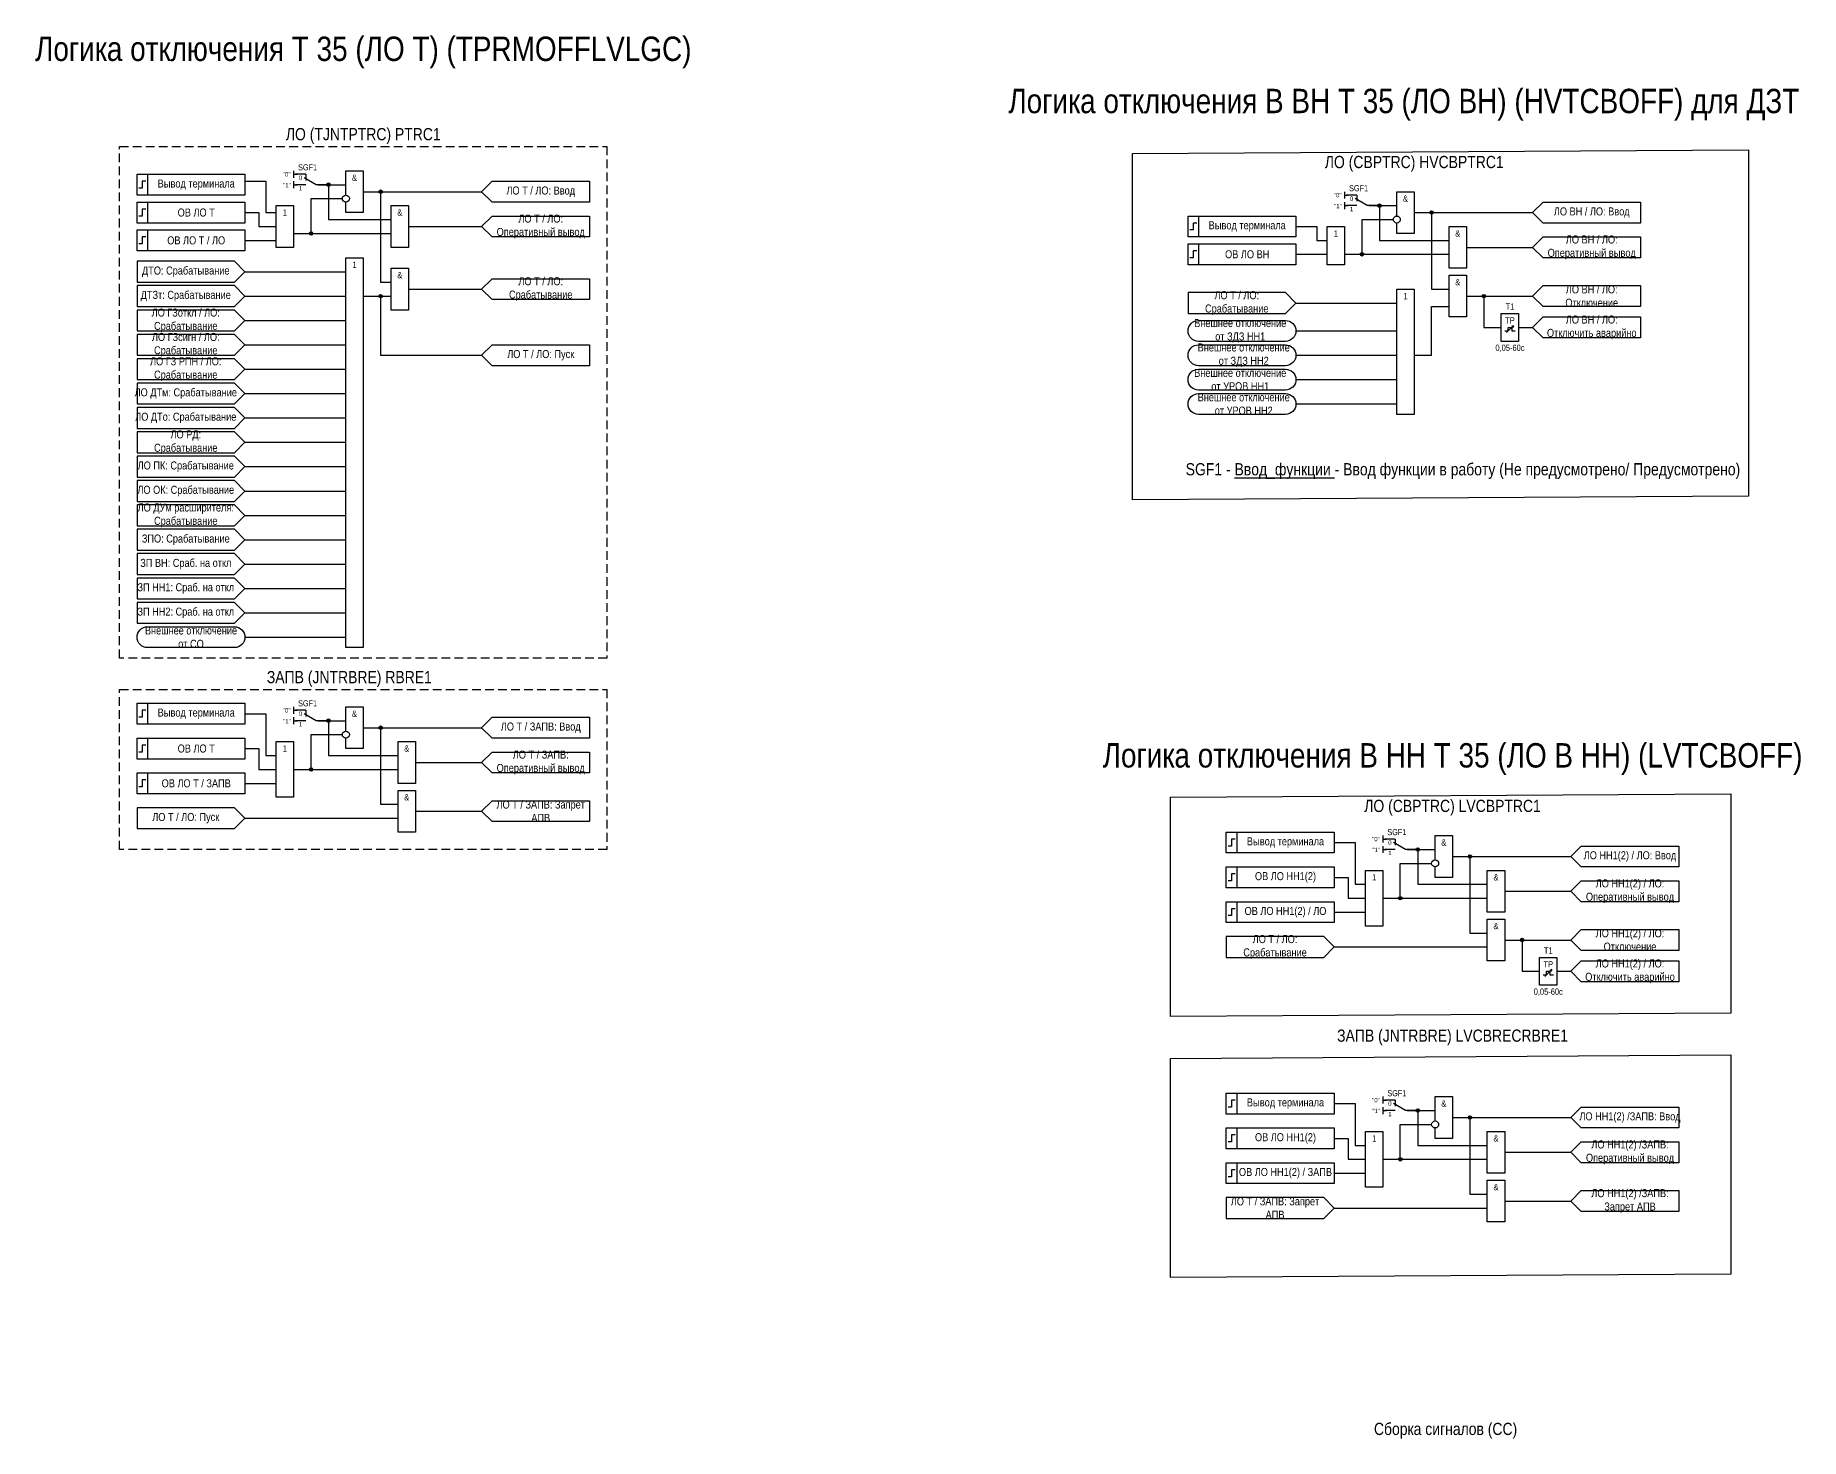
# Model space of a CAD drawing. Header units: millimetres. Extents: x -1143 to 1170, y -154 to 695.
# Drawn here: x 128 to 635, y 253 to 656 of the extents above; entities that cross this region are included whole.
import ezdxf
from ezdxf.enums import TextEntityAlignment as Align

# ---------------------------------------------------------------- set-up
doc = ezdxf.new("R2010")
doc.units = ezdxf.units.MM
doc.linetypes.add('штриховая2', pattern=[0.375, 0.25, -0.125])
doc.layers.add('TEXT', color=7, linetype='Continuous', lineweight=25)
doc.layers.add('Основная', color=7, linetype='Continuous')
doc.styles.add('2.5_Gost_RD', font='ARIALN.TTF', dxfattribs={"height": 2.5})
doc.styles.add('3.5_Gost_RD', font='ARIALN.TTF', dxfattribs={"height": 3.5})
doc.styles.add('Вывод', font='ARIALN.TTF', dxfattribs={"height": 2.5})
doc.styles.add('Компонент', font='ARIALN.TTF', dxfattribs={"height": 3.5})

# ---------------------------------------------------------------- blocks, each defined once
blk = doc.blocks.new('*U958')
at = {"layer": 'Основная', "color": 0}
blk.add_line((0, 0), (7, 4), dxfattribs=at)
at = {"layer": 'Основная', "ltscale": 0.35}
blk.add_line((6, 6), (6, 2.5), dxfattribs=at)
blk = doc.blocks.new('*U985')
at = {"layer": 'Основная', "color": 0}
for p, q in [((-3, 6), (-9, 6)), ((-3, 0), (-9, 0)), ((9, 0), (3, 0))]:
    blk.add_line(p, q, dxfattribs=at)
at = {"layer": 'Основная', "ltscale": 0.25, "xscale": -1}
blk.add_blockref('*U958', (3, 0), dxfattribs=at)
at = {"layer": 'Основная'}
for tag, height, style, p in [('ОУ', 3.5, 'Компонент', (-2, 10)), ('В1', 2.5, 'Вывод', (-14, 6)), ('В2', 2.5, 'Вывод', (-6, 4)), ('В3', 2.5, 'Вывод', (-6, -2))]:
    blk.add_attdef(tag, text='', height=height, dxfattribs=dict(at, style=style)).set_placement(p, align=Align.MIDDLE_CENTER)
blk = doc.blocks.new('Точка')
at = {"ltscale": 100}
h = blk.add_hatch(color=256, dxfattribs=at)
h.dxf.hatch_style = 1
edge = h.paths.add_edge_path()
edge.add_arc((0, 0), 0.5, 0, 360)
blk.add_circle((0, 0), 0.5, dxfattribs=at)

msp = doc.modelspace()

# ---------------------------------------------------------------- linework, layer by layer
at = {"ltscale": 100}
for p, q in [((202, 617), (202, 615)), ((202, 616), (203, 616)), ((202, 614), (202, 612)), ((202, 613), (203, 613)), ((504, 611), (504, 609)), ((504, 610), (505, 610)), ((504, 608), (504, 606)), ((504, 607), (505, 607)), ((259, 586), (256, 583)), ((561, 584), (558, 581)), ((222, 581), (230, 581)), ((227, 581), (227, 564)), ((256, 583), (259, 580)), ((558, 581), (561, 578)), ((490, 571), (519, 571)), ((550.5, 570.5), (552.5, 572.5)), ((552.5, 572.5), (551.99, 572.25)), ((552.5, 572.5), (552.26, 572.02)), ((259, 567), (256, 564)), ((256, 564), (259, 561)), ((490, 564), (519, 564)), ((490, 557), (519, 557)), ((490, 550), (519, 550)), ((202, 463), (202, 461)), ((202, 462), (203, 462)), ((202, 460), (202, 458)), ((202, 459), (203, 459)), ((259, 436), (256, 433)), ((256, 433), (259, 430)), ((515, 426), (515, 424)), ((515, 425), (516, 425)), ((515, 423), (515, 421)), ((515, 422), (516, 422)), ((572, 399), (569, 396)), ((569, 396), (572, 393)), ((561.5, 385.5), (563.5, 387.5)), ((563.5, 387.5), (562.99, 387.25)), ((563.5, 387.5), (563.26, 387.02)), ((515, 351), (515, 349)), ((515, 350), (516, 350)), ((515, 348), (515, 346)), ((515, 347), (516, 347)), ((572, 324), (569, 321)), ((569, 321), (572, 318))]:
    msp.add_line(p, q, dxfattribs=at)
at = {"linetype": 'штриховая2', "ltscale": 10}
for points in [[(152, 624), (292, 624), (292, 477), (152, 477)], [(152, 468), (292, 468), (292, 422), (152, 422)]]:
    msp.add_lwpolyline(points, close=True, dxfattribs=at)
at = {"color": 3, "ltscale": 100}
for points in [[(443, 622), (620, 623), (620, 523.5), (443, 522.5)], [(454, 437), (615, 438), (615, 375), (454, 374)], [(454, 362), (615, 363), (615, 300), (454, 299)]]:
    msp.add_lwpolyline(points, close=True, dxfattribs=at)
at = {"ltscale": 100}
for points in [[(157, 616), (188, 616), (188, 610), (157, 610)], [(157, 616), (160, 616), (160, 610), (157, 610)], [(157, 608), (188, 608), (188, 602), (157, 602)], [(157, 608), (160, 608), (160, 602), (157, 602)], [(197, 607), (202, 607), (202, 595), (197, 595)], [(230, 607), (235, 607), (235, 595), (230, 595)], [(459, 604), (462, 604), (462, 598), (459, 598)], [(459, 604), (490, 604), (490, 598), (459, 598)], [(157, 600), (160, 600), (160, 594), (157, 594)], [(157, 600), (188, 600), (188, 594), (157, 594)], [(499, 601), (504, 601), (504, 590), (499, 590)], [(534, 601), (539, 601), (539, 589), (534, 589)], [(459, 596), (462, 596), (462, 590), (459, 590)], [(459, 596), (490, 596), (490, 590), (459, 590)], [(230, 589), (235, 589), (235, 577), (230, 577)], [(534, 587), (539, 587), (539, 575), (534, 575)], [(519, 583), (524, 583), (524, 547), (519, 547)], [(549, 576), (554, 576), (554, 568), (549, 568)], [(157, 464), (160, 464), (160, 458), (157, 458)], [(157, 464), (188, 464), (188, 458), (157, 458)], [(157, 454), (160, 454), (160, 448), (157, 448)], [(157, 454), (188, 454), (188, 448), (157, 448)], [(197, 453), (202, 453), (202, 437), (197, 437)], [(232, 453), (237, 453), (237, 441), (232, 441)], [(157, 444), (160, 444), (160, 438), (157, 438)], [(157, 444), (188, 444), (188, 438), (157, 438)], [(232, 439), (237, 439), (237, 427), (232, 427)], [(470, 427), (473, 427), (473, 421), (470, 421)], [(470, 427), (501, 427), (501, 421), (470, 421)], [(470, 417), (473, 417), (473, 411), (470, 411)], [(470, 417), (501, 417), (501, 411), (470, 411)], [(510, 416), (515, 416), (515, 400), (510, 400)], [(545, 416), (550, 416), (550, 404), (545, 404)], [(470, 407), (473, 407), (473, 401), (470, 401)], [(470, 407), (501, 407), (501, 401), (470, 401)], [(545, 402), (550, 402), (550, 390), (545, 390)], [(560, 391), (565, 391), (565, 383), (560, 383)], [(470, 352), (473, 352), (473, 346), (470, 346)], [(470, 352), (501, 352), (501, 346), (470, 346)], [(470, 342), (473, 342), (473, 336), (470, 336)], [(470, 342), (501, 342), (501, 336), (470, 336)], [(510, 341), (515, 341), (515, 325), (510, 325)], [(545, 341), (550, 341), (550, 329), (545, 329)], [(470, 332), (473, 332), (473, 326), (470, 326)], [(470, 332), (501, 332), (501, 326), (470, 326)], [(545, 327), (550, 327), (550, 315), (545, 315)]]:
    msp.add_lwpolyline(points, close=True, dxfattribs=at)
at = {"lineweight": 30, "ltscale": 100}
for points in [[(159.5, 614), (158.5, 614), (158.5, 612), (157.5, 612)], [(159.5, 606), (158.5, 606), (158.5, 604), (157.5, 604)], [(461.5, 602), (460.5, 602), (460.5, 600), (459.5, 600)], [(159.5, 598), (158.5, 598), (158.5, 596), (157.5, 596)], [(461.5, 594), (460.5, 594), (460.5, 592), (459.5, 592)], [(159.5, 462), (158.5, 462), (158.5, 460), (157.5, 460)], [(159.5, 452), (158.5, 452), (158.5, 450), (157.5, 450)], [(159.5, 442), (158.5, 442), (158.5, 440), (157.5, 440)], [(472.5, 425), (471.5, 425), (471.5, 423), (470.5, 423)], [(472.5, 415), (471.5, 415), (471.5, 413), (470.5, 413)], [(472.5, 405), (471.5, 405), (471.5, 403), (470.5, 403)], [(472.5, 350), (471.5, 350), (471.5, 348), (470.5, 348)], [(472.5, 340), (471.5, 340), (471.5, 338), (470.5, 338)], [(472.5, 330), (471.5, 330), (471.5, 328), (470.5, 328)]]:
    msp.add_lwpolyline(points, dxfattribs=at)
at = {"ltscale": 100}
for points in [[(188, 614), (194, 614), (194, 605), (197, 605)], [(217, 610), (217, 617), (222, 617), (222, 605), (217, 605), (217, 608)], [(256, 611), (259, 614), (287, 614), (287, 608), (259, 608), (256, 611)], [(202, 599), (207, 599), (207, 609), (216, 609)], [(209, 613), (217, 613)], [(209, 613), (212, 613), (212, 603), (230, 603)], [(222, 611), (256, 611)], [(222, 611), (227, 611), (227, 585), (230, 585)], [(519, 604), (519, 611), (524, 611), (524, 599), (519, 599), (519, 602)], [(188, 605), (192, 605), (192, 601), (197, 601)], [(256, 601), (259, 604), (287, 604), (287, 598), (259, 598), (256, 601)], [(511, 607), (519, 607)], [(511, 607), (514, 607), (514, 597), (534, 597)], [(524, 605), (558, 605)], [(524, 605), (529, 605), (529, 583), (534, 583)], [(558, 605), (561, 608), (589, 608), (589, 602), (561, 602), (558, 605)], [(202, 599), (230, 599)], [(235, 601), (256, 601)], [(490, 601), (496, 601), (496, 597), (499, 597)], [(504, 593), (509, 593), (509, 603), (518, 603)], [(188, 597), (197, 597)], [(539, 595), (558, 595)], [(558, 595), (561, 598), (589, 598), (589, 592), (561, 592), (558, 595)], [(188, 588), (185, 591), (157, 591), (157, 585), (185, 585), (188, 588)], [(217, 546), (217, 592), (222, 592), (222, 480), (217, 480), (217, 546)], [(490, 593), (494, 593), (494, 593), (499, 593)], [(504, 593), (534, 593)], [(188, 581), (185, 584), (157, 584), (157, 578), (185, 578), (188, 581)], [(188, 588), (217, 588)], [(256, 583), (259, 586), (287, 586), (287, 580), (259, 580), (256, 583)], [(558, 581), (561, 584), (589, 584), (589, 578), (561, 578), (558, 581)], [(188, 581), (217, 581)], [(235, 583), (256, 583)], [(490, 579), (487, 582), (459, 582), (459, 576), (487, 576), (490, 579)], [(490, 579), (519, 579)], [(539, 581), (558, 581)], [(539, 581), (544, 581), (544, 572), (549, 572)], [(188, 574), (185, 577), (157, 577), (157, 571), (185, 571), (188, 574)], [(188, 574), (217, 574)], [(524, 564), (529, 564), (529, 578), (534, 578)], [(558, 572), (561, 575), (589, 575), (589, 569), (561, 569), (558, 572)], [(188, 567), (185, 570), (157, 570), (157, 564), (185, 564), (188, 567)], [(550, 571), (551, 571), (551, 572), (552, 572), (552, 571), (553, 571)], [(554, 572), (558, 572)], [(188, 567), (217, 567)], [(227, 564), (256, 564)], [(256, 564), (259, 567), (287, 567), (287, 561), (259, 561), (256, 564)], [(188, 560), (185, 563), (157, 563), (157, 557), (185, 557), (188, 560)], [(188, 560), (217, 560)], [(188, 553), (185, 556), (157, 556), (157, 550), (185, 550), (188, 553)], [(188, 553), (217, 553)], [(188, 546), (185, 549), (157, 549), (157, 543), (185, 543), (188, 546)], [(188, 546), (217, 546)], [(188, 539), (185, 542), (157, 542), (157, 536), (185, 536), (188, 539)], [(188, 539), (217, 539)], [(188, 532), (185, 535), (157, 535), (157, 529), (185, 529), (188, 532)], [(188, 525), (185, 528), (157, 528), (157, 522), (185, 522), (188, 525)], [(188, 532), (217, 532)], [(188, 525), (217, 525)], [(188, 518), (185, 521), (157, 521), (157, 515), (185, 515), (188, 518)], [(188, 518), (217, 518)], [(188, 511), (185, 514), (157, 514), (157, 508), (185, 508), (188, 511)], [(188, 511), (217, 511)], [(188, 504), (185, 507), (157, 507), (157, 501), (185, 501), (188, 504)], [(188, 504), (217, 504)], [(188, 497), (185, 500), (157, 500), (157, 494), (185, 494), (188, 497)], [(188, 490), (185, 493), (157, 493), (157, 487), (185, 487), (188, 490)], [(188, 497), (217, 497)], [(188, 490), (217, 490)], [(188, 483), (217, 483)], [(217, 456), (217, 463), (222, 463), (222, 451), (217, 451), (217, 454)], [(188, 461), (194, 461), (194, 449), (197, 449)], [(209, 459), (217, 459)], [(209, 459), (212, 459), (212, 449), (232, 449)], [(222, 457), (256, 457)], [(222, 457), (227, 457), (227, 435), (232, 435)], [(256, 457), (259, 460), (287, 460), (287, 454), (259, 454), (256, 457)], [(202, 445), (207, 445), (207, 455), (216, 455)], [(188, 451), (192, 451), (192, 445), (197, 445)], [(237, 447), (256, 447)], [(256, 447), (259, 450), (287, 450), (287, 444), (259, 444), (256, 447)], [(202, 445), (232, 445)], [(188, 441), (197, 441)], [(188, 431), (185, 434), (157, 434), (157, 428), (185, 428), (188, 431)], [(237, 433), (256, 433)], [(256, 433), (259, 436), (287, 436), (287, 430), (259, 430), (256, 433)], [(188, 431), (232, 431)], [(501, 424), (507, 424), (507, 412), (510, 412)], [(522, 422), (530, 422)], [(522, 422), (525, 422), (525, 412), (545, 412)], [(530, 419), (530, 426), (535, 426), (535, 414), (530, 414), (530, 417)], [(569, 420), (572, 423), (600, 423), (600, 417), (572, 417), (569, 420)], [(515, 408), (520, 408), (520, 418), (529, 418)], [(535, 420), (569, 420)], [(535, 420), (540, 420), (540, 398), (545, 398)], [(501, 414), (505, 414), (505, 408), (510, 408)], [(569, 410), (572, 413), (600, 413), (600, 407), (572, 407), (569, 410)], [(515, 408), (545, 408)], [(550, 410), (569, 410)], [(501, 404), (510, 404)], [(501, 394), (498, 397), (470, 397), (470, 391), (498, 391), (501, 394)], [(550, 396), (569, 396)], [(550, 396), (555, 396), (555, 387), (560, 387)], [(569, 396), (572, 399), (600, 399), (600, 393), (572, 393), (569, 396)], [(501, 394), (545, 394)], [(561, 386), (562, 386), (562, 387), (563, 387), (563, 386), (564, 386)], [(565, 387), (569, 387)], [(569, 387), (572, 390), (600, 390), (600, 384), (572, 384), (569, 387)], [(530, 344), (530, 351), (535, 351), (535, 339), (530, 339), (530, 342)], [(501, 349), (507, 349), (507, 337), (510, 337)], [(522, 347), (530, 347)], [(522, 347), (525, 347), (525, 337), (545, 337)], [(535, 345), (569, 345)], [(535, 345), (540, 345), (540, 323), (545, 323)], [(569, 345), (572, 348), (600, 348), (600, 342), (572, 342), (569, 345)], [(515, 333), (520, 333), (520, 343), (529, 343)], [(501, 339), (505, 339), (505, 333), (510, 333)], [(550, 335), (569, 335)], [(569, 335), (572, 338), (600, 338), (600, 332), (572, 332), (569, 335)], [(515, 333), (545, 333)], [(501, 329), (510, 329)], [(501, 319), (498, 322), (470, 322), (470, 316), (498, 316), (501, 319)], [(550, 321), (569, 321)], [(569, 321), (572, 324), (600, 324), (600, 318), (572, 318), (569, 321)], [(501, 319), (545, 319)]]:
    msp.add_lwpolyline(points, dxfattribs=at)
for points in [[(462, 568, -1), (462, 574), (487, 574, -1), (487, 568)], [(462, 561, -1), (462, 567), (487, 567, -1), (487, 561)], [(462, 554, -1), (462, 560), (487, 560, -1), (487, 554)], [(462, 547, -1), (462, 553), (487, 553, -1), (487, 547)], [(160, 480, -1), (160, 486), (185, 486, -1), (185, 480)]]:
    msp.add_lwpolyline(points, format="xyb", close=True, dxfattribs=at)
for centre in [(217, 609), (519, 603), (217, 455), (530, 418), (530, 343)]:
    msp.add_circle(centre, 1)

# ---------------------------------------------------------------- block references
for p in [(212, 613), (227, 611), (514, 607), (529, 605), (207, 599), (509, 593), (227, 581), (544, 581), (212, 459), (227, 457), (207, 445), (525, 422), (540, 420), (520, 408), (555, 396), (525, 347), (540, 345), (520, 333)]:
    msp.add_blockref('Точка', p, dxfattribs=at)
at = {"layer": 'Основная', "ltscale": 0.25, "xscale": 0.5, "yscale": 0.5, "zscale": 0.5}
for p in [(207, 613), (509, 607), (207, 459), (520, 422), (520, 347)]:
    msp.add_blockref('*U985', p, dxfattribs=at).add_auto_attribs({'ОУ': 'SGF1', 'В1': '"0"', 'В2': '0', 'В3': '1'})

# ---------------------------------------------------------------- texts
at = {"color": 30, "ltscale": 100, "attachment_point": 5, "style": '3.5_Gost_RD'}
for s, insert, char_height, width in [('{\\C3;Логика отключения Т 35 (ЛО Т) (TPRMOFFLVLGC)}', (222, 651), 7, 276.9438), ('ЛО (TJNTPTRC) {\\C6;PTRC1}', (222, 627), 3.5, 140), ('ЗАПВ (JNTRBRE) {\\C6;RBRE1}', (218, 471), 3.5, 140), ('Сборка сигналов (СС)', (533, 255), 3.5, 140)]:
    msp.add_mtext(s, dxfattribs=dict(at, insert=insert, char_height=char_height, width=width))
at = {"color": 30, "ltscale": 100, "true_color": 0xf7931d, "style": '3.5_Gost_RD'}
for s, insert, char_height, width, attachment_point in [('{\\C3;Логика отключения В ВН Т 35 (ЛО ВН) (HVTCBOFF) для ДЗТ}', (521, 636), 7, 285.4996, 5), ('SGF1 - {\\LВвод_функции} - Ввод функции в работу (Не предусмотрено/ Предусмотрено)', (538, 533), 3.5, 168.2536, 2)]:
    msp.add_mtext(s, dxfattribs=dict(at, insert=insert, char_height=char_height, width=width, attachment_point=attachment_point))
at = {"ltscale": 100, "attachment_point": 5}
for s, insert, char_height, width, style in [('ЛО (CBPTRC) {\\C6;HVCBPTRC1}', (524, 619), 3.5, 140, '3.5_Gost_RD'), ('&', (219.5, 615), 1.8, 5, '2.5_Gost_RD'), ('&', (521.5, 609), 1.8, 5, '2.5_Gost_RD'), ('1', (199.5, 605), 1.8, 5, '2.5_Gost_RD'), ('&', (232.5, 605), 1.8, 5, '2.5_Gost_RD'), ('Вывод терминала', (476, 601), 2.3, 28, '2.5_Gost_RD'), ('1', (501.5, 599), 1.8, 5, '2.5_Gost_RD'), ('&', (536.5, 599), 1.8, 5, '2.5_Gost_RD'), ('1', (219.5, 590), 1.8, 5, '2.5_Gost_RD'), ('&', (232.5, 587), 1.8, 5, '2.5_Gost_RD'), ('&', (536.5, 585), 1.8, 5, '2.5_Gost_RD'), ('1', (521.5, 581), 1.8, 5, '2.5_Gost_RD'), ('T1', (551.5, 578), 1.8, 5, '2.5_Gost_RD'), ('Внешнее отключение от ЗДЗ НН1', (474, 571), 2.3, 29.0159, '2.5_Gost_RD'), ('TP', (551.5, 574), 1.8, 5, '2.5_Gost_RD'), ('Внешнее отключение от ЗДЗ НН2', (475, 564), 2.3, 27.4039, '2.5_Gost_RD'), ('0,05-60с', (551.5, 566), 1.8, 5, '2.5_Gost_RD'), ('Внешнее отключение от УРОВ НН1', (474, 557), 2.3, 28.5199, '2.5_Gost_RD'), ('Внешнее отключение от УРОВ НН2', (475, 550), 2.3, 27.6519, '2.5_Gost_RD'), ('ЛО ПК: Срабатывание', (171, 532), 2.3, 26.2318, '2.5_Gost_RD'), ('ЛО ОК: Срабатывание', (171, 525), 2.3, 26.3925, '2.5_Gost_RD'), ('ЛО ДУм расширителя: Срабатывание', (171, 518), 2.3, 37.4537, '2.5_Gost_RD'), ('ЗПО: Срабатывание', (171, 511), 2.3, 28, '2.5_Gost_RD'), ('Внешнее отключение от СО', (172.5, 483), 2.3, 28.9143, '2.5_Gost_RD'), ('Вывод терминала', (174, 461), 2.3, 28, '2.5_Gost_RD'), ('&', (219.5, 461), 1.8, 5, '2.5_Gost_RD'), ('1', (199.5, 451), 1.8, 5, '2.5_Gost_RD'), ('&', (234.5, 451), 1.8, 5, '2.5_Gost_RD'), ('&', (234.5, 437), 1.8, 5, '2.5_Gost_RD'), ('ЛО (CBPTRC) {\\C6;LVCBPTRC1}', (535, 434), 3.5, 140, '3.5_Gost_RD'), ('Вывод терминала', (487, 424), 2.3, 28, '2.5_Gost_RD'), ('&', (532.5, 424), 1.8, 5, '2.5_Gost_RD'), ('1', (512.5, 414), 1.8, 5, '2.5_Gost_RD'), ('&', (547.5, 414), 1.8, 5, '2.5_Gost_RD'), ('&', (547.5, 400), 1.8, 5, '2.5_Gost_RD'), ('T1', (562.5, 393), 1.8, 5, '2.5_Gost_RD'), ('TP', (562.5, 389), 1.8, 5, '2.5_Gost_RD'), ('0,05-60с', (562.5, 381), 1.8, 5, '2.5_Gost_RD'), ('ЗАПВ (JNTRBRE) {\\C6;LVCBRECRBRE1}', (535, 368), 3.5, 140, '3.5_Gost_RD'), ('Вывод терминала', (487, 349), 2.3, 28, '2.5_Gost_RD'), ('&', (532.5, 349), 1.8, 5, '2.5_Gost_RD'), ('1', (512.5, 339), 1.8, 5, '2.5_Gost_RD'), ('&', (547.5, 339), 1.8, 5, '2.5_Gost_RD'), ('&', (547.5, 325), 1.8, 5, '2.5_Gost_RD')]:
    msp.add_mtext(s, dxfattribs=dict(at, insert=insert, char_height=char_height, width=width, style=style))
at = {"color": 0, "ltscale": 100, "insert": (174, 613), "char_height": 2.3, "width": 28, "attachment_point": 5, "style": '2.5_Gost_RD'}
msp.add_mtext('{\\C256;Вывод терминала}', dxfattribs=at)
at = {"ltscale": 100, "char_height": 1.25, "attachment_point": 1, "style": '3.5_Gost_RD'}
for insert in [(199, 613.5), (501, 607.5), (199, 459.5), (512, 422.5), (512, 347.5)]:
    msp.add_mtext_dynamic_manual_height_columns('"1"', width=2, gutter_width=17.5, heights=[0], dxfattribs=dict(at, insert=insert))
at = {"color": 3, "ltscale": 100, "insert": (535, 448), "char_height": 7, "width": 218.5721, "attachment_point": 5, "style": '3.5_Gost_RD'}
msp.add_mtext('Логика отключения В НН Т 35 (ЛО В НН) (LVTCBOFF)', dxfattribs=at)
at = {"layer": 'TEXT', "ltscale": 100, "char_height": 2.3, "attachment_point": 5, "style": '2.5_Gost_RD'}
for s, insert, width in [('ЛО Т / ЛО: Ввод', (273, 611), 28), ('ОВ ЛО Т', (174, 605), 28), ('ЛО Т / ЛО: Оперативный вывод', (273, 601), 28), ('ЛО ВН / ЛО: Ввод', (575, 605), 28), ('ЛО ВН / ЛО: Оперативный вывод', (575, 595), 28), ('ЛО Т / ЛО: Срабатывание', (273, 583), 28), ('ЛО ВН / ЛО: Отключение', (575, 581), 28), ('ЛО ГЗоткл / ЛО: Срабатывание', (171, 574), 28), ('ЛО ВН / ЛО: Отключить аварийно', (575, 572), 28.1792), ('ЛО ГЗсигн / ЛО: Срабатывание', (171, 567), 28), ('ЛО ГЗ РПН / ЛО: Срабатывание', (171, 560), 28), ('ЛО Т / ЛО: Пуск', (273, 564), 28), ('ЗП ВН: Сраб. на откл', (171, 504), 28), ('ЗП НН1: Сраб. на откл', (171, 497), 28), ('ЗП НН2: Сраб. на откл', (171, 490), 28), ('ЛО Т / ЗАПВ: Ввод', (273, 457), 28), ('ОВ ЛО Т', (174, 451), 28), ('ЛО Т / ЗАПВ: Оперативный вывод', (273, 447), 28), ('ЛО Т / ЛО: Пуск', (171, 431), 28), ('ЛО Т / ЗАПВ: Запрет АПВ', (273, 433), 28), ('ЛО НН1(2) / ЛО: Ввод', (586, 420), 28), ('ЛО НН1(2) / ЛО: Оперативный вывод', (586, 410), 28), ('ЛО НН1(2) / ЛО: Отключение', (586, 396), 28), ('ЛО НН1(2) / ЛО: Отключить аварийно', (586, 387), 29.7284), ('ЛО НН1(2) /ЗАПВ: Ввод', (586, 345), 28), ('ЛО НН1(2) /ЗАПВ: Оперативный вывод', (586, 335), 28), ('ЛО Т / ЗАПВ: Запрет АПВ', (484, 319), 28), ('ЛО НН1(2) /ЗАПВ: Запрет АПВ', (586, 321), 28)]:
    msp.add_mtext(s, dxfattribs=dict(at, insert=insert, width=width))
at = {"layer": 'TEXT', "color": 0, "ltscale": 100, "char_height": 2.3, "attachment_point": 5, "style": '2.5_Gost_RD'}
for s, insert, width in [('{\\C256;ОВ ЛО Т / ЛО}', (174, 597), 28), ('{\\C256;ОВ ЛО ВН}', (476, 593), 28), ('{\\C256;ЛО ДТм: Срабатывание}', (171, 553), 28), ('{\\C256;ЛО ДТо: Срабатывание}', (171, 546), 28), ('{\\C256;ЛО РД: Срабатывание}', (171, 539), 24.7909), ('{\\C256;ОВ ЛО НН1(2)}', (487, 414), 28), ('{\\C256;ОВ ЛО НН1(2)}', (487, 339), 28)]:
    msp.add_mtext(s, dxfattribs=dict(at, insert=insert, width=width))
at = {"layer": 'Основная', "color": 0, "ltscale": 100, "char_height": 2.3, "width": 28, "attachment_point": 5, "style": '2.5_Gost_RD'}
for s, insert in [('{\\C256;ДТО: Срабатывание}', (171, 588)), ('{\\C256;ДТЗт: Срабатывание}', (171, 581)), ('{\\C256;ЛО Т / ЛО: Срабатывание}', (473, 579)), ('{\\C256;ОВ ЛО Т / ЗАПВ}', (174, 441)), ('{\\C256;ОВ ЛО НН1(2) / ЛО}', (487, 404)), ('{\\C256;ЛО Т / ЛО: Срабатывание}', (484, 394)), ('{\\C256;ОВ ЛО НН1(2) / ЗАПВ}', (487, 329))]:
    msp.add_mtext(s, dxfattribs=dict(at, insert=insert))

doc.saveas('drawing.dxf')
